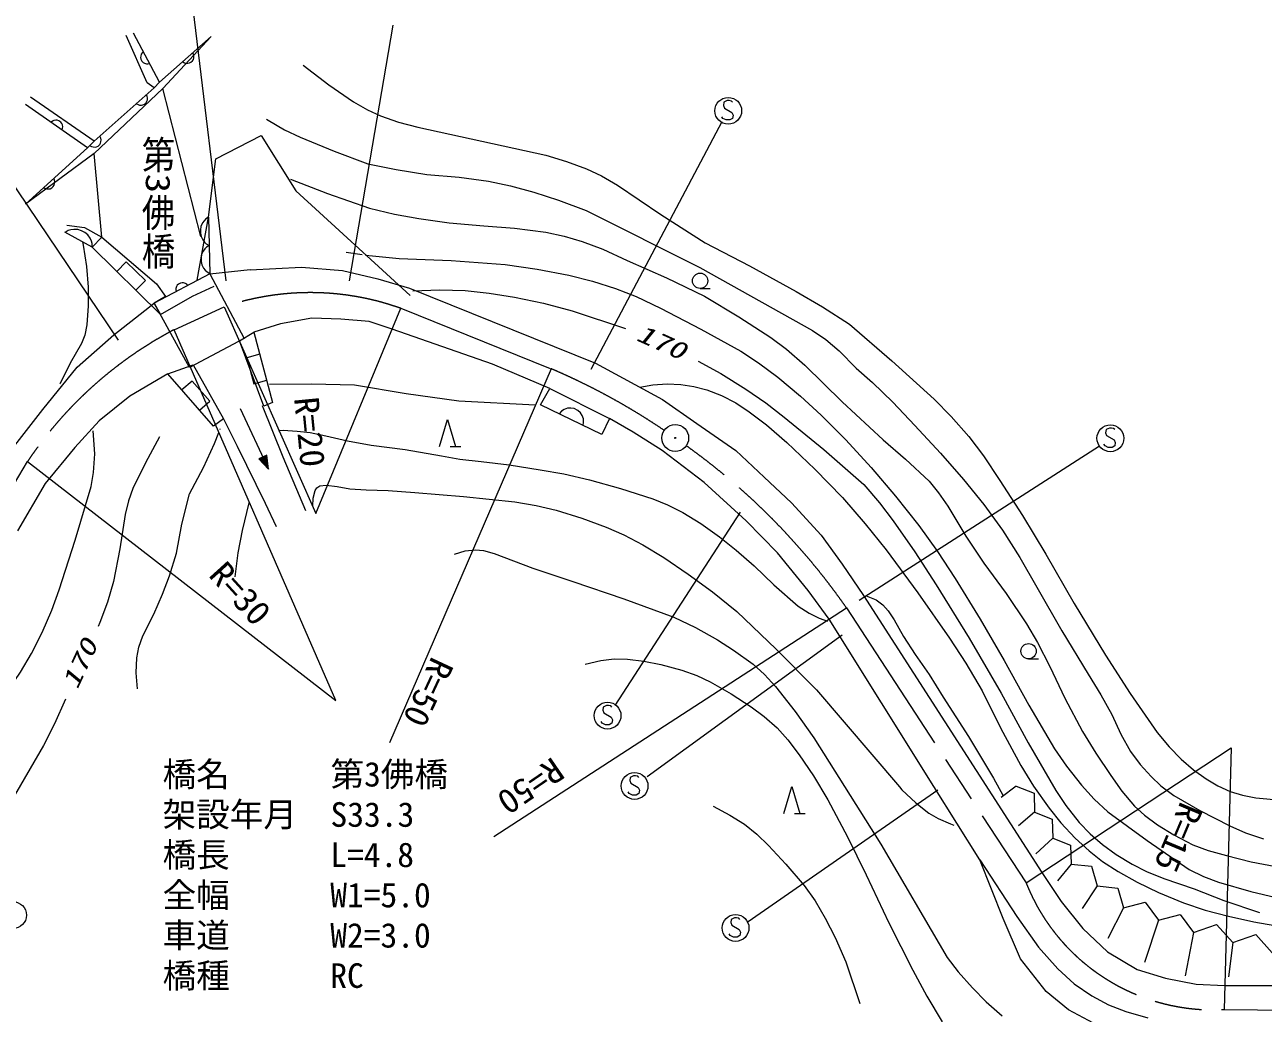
# Model space of a CAD drawing. Units: millimetres, scale not verified. Extents: x 40000 to 680000, y 20000 to 380000.
# Drawn here: x 101286 to 193492, y 265389 to 339030 of the extents above; entities that cross this region are included whole.
import ezdxf
from ezdxf.enums import TextEntityAlignment as Align

# ---------------------------------------------------------------- set-up
doc = ezdxf.new("R2010")
doc.units = ezdxf.units.MM
doc.header["$LTSCALE"] = 1000
doc.linetypes.add('CHAIN', pattern=[18.5, 12, -1.5, 3.5, -1.5])
for name, color, linetype, lineweight in [('M-BGD', 7, 'Continuous', 13), ('M-BGD-EXST', 7, 'Continuous', 13), ('M-BMK', 2, 'CHAIN', 13), ('M-BMK-SRVR', 3, 'Continuous', 13), ('M-STR-HTXT', 7, 'Continuous', 13), ('M-STR-STR1', 1, 'Continuous', 13)]:
    doc.layers.add(name, color=color, linetype=linetype, lineweight=lineweight)
doc.layers.add('M-BGD-HTXT', color=7, linetype='Continuous')
doc.styles.add('@ＭＳ ゴシック', font='')
doc.styles.add('ＭＳ ゴシック', font='')
doc.styles.get('@ＭＳ ゴシック').set_extended_font_data('@MS Gothic')
doc.styles.get('ＭＳ ゴシック').set_extended_font_data('MS Gothic')

msp = doc.modelspace()

# ---------------------------------------------------------------- linework, layer by layer
at = {"layer": 'M-BGD'}
for p, q in [((111317, 334760), (109371, 338408)), ((110389, 334710), (108828, 338239)), ((115162, 338157), (111317, 334760)), ((115162, 338157), (111558, 334269)), ((109920, 336698), (109914, 336582)), ((109914, 336582), (109936, 336457)), ((109961, 336833), (109920, 336698)), ((110021, 336933), (109961, 336833)), ((110108, 337025), (110021, 336933)), ((113856, 336816), (113805, 336932)), ((113838, 336449), (113872, 336560)), ((113879, 336702), (113856, 336816)), ((113872, 336560), (113879, 336702)), ((109936, 336457), (110011, 336316)), ((110011, 336316), (110103, 336229)), ((110103, 336229), (110203, 336169)), ((110203, 336169), (110338, 336128)), ((110338, 336128), (110454, 336122)), ((110454, 336122), (110579, 336143)), ((113063, 336261), (113174, 336199)), ((113174, 336199), (113285, 336165)), ((113285, 336165), (113426, 336158)), ((113426, 336158), (113541, 336181)), ((113541, 336181), (113657, 336231)), ((113657, 336231), (113775, 336339)), ((113775, 336339), (113838, 336449)), ((110919, 334329), (110389, 334710)), ((111317, 334760), (110919, 334329)), ((106463, 330350), (110919, 334329)), ((106464, 329441), (111558, 334269)), ((110401, 333695), (110351, 333811)), ((114404, 323265), (111558, 334269)), ((105968, 329870), (101343, 333097)), ((106463, 330350), (101709, 333624)), ((109609, 333141), (109719, 333078)), ((109719, 333078), (109830, 333044)), ((109830, 333044), (109972, 333037)), ((109972, 333037), (110086, 333060)), ((110086, 333060), (110202, 333111)), ((110202, 333111), (110321, 333218)), ((110321, 333218), (110383, 333328)), ((110383, 333328), (110417, 333439)), ((110424, 333581), (110401, 333695)), ((110417, 333439), (110424, 333581)), ((103347, 331845), (103246, 331770)), ((103454, 331893), (103347, 331845)), ((103593, 331918), (103454, 331893)), ((103709, 331910), (103593, 331918)), ((103830, 331874), (103709, 331910)), ((103962, 331782), (103830, 331874)), ((104037, 331681), (103962, 331782)), ((104085, 331574), (104037, 331681)), ((104066, 331197), (104102, 331319)), ((104110, 331435), (104085, 331574)), ((104102, 331319), (104110, 331435)), ((106463, 330350), (105968, 329870)), ((106866, 330097), (106928, 330207)), ((106947, 330574), (106896, 330690)), ((106928, 330207), (106962, 330319)), ((106969, 330460), (106947, 330574)), ((106962, 330319), (106969, 330460)), ((115503, 329029), (118898, 330787)), ((118898, 330787), (121461, 326654)), ((101343, 325674), (105968, 329870)), ((106464, 329441), (101343, 325674)), ((106154, 330020), (106264, 329958)), ((106264, 329958), (106376, 329924)), ((106376, 329924), (106517, 329916)), ((107035, 323199), (106464, 329441)), ((106517, 329916), (106631, 329939)), ((106631, 329939), (106747, 329990)), ((106747, 329990), (106866, 330097)), ((114965, 324693), (115503, 329029)), ((103492, 327454), (103441, 327569)), ((103514, 327339), (103492, 327454)), ((103507, 327198), (103514, 327339)), ((102699, 326899), (102809, 326837)), ((102809, 326837), (102921, 326803)), ((102921, 326803), (103062, 326796)), ((103062, 326796), (103176, 326818)), ((103176, 326818), (103292, 326869)), ((103292, 326869), (103411, 326976)), ((103411, 326976), (103473, 327086)), ((103473, 327086), (103507, 327198)), ((121461, 326654), (129972, 318870)), ((114123, 320003), (114965, 324693)), ((114965, 324693), (114758, 324562)), ((114965, 324693), (115070, 320463)), ((104520, 323694), (104289, 323558)), ((104428, 324090), (105732, 323924)), ((104707, 323750), (104520, 323694)), ((104934, 323783), (104707, 323750)), ((105243, 323773), (104934, 323783)), ((105507, 323681), (105243, 323773)), ((105750, 323550), (105507, 323681)), ((105732, 323924), (107035, 323199)), ((114394, 324007), (114358, 323754)), ((114358, 323754), (114365, 323502)), ((114514, 324262), (114394, 324007)), ((114636, 324433), (114514, 324262)), ((114758, 324562), (114636, 324433)), ((106310, 322460), (104257, 323575)), ((105970, 323378), (105750, 323550)), ((106147, 323125), (105970, 323378)), ((106243, 322916), (106147, 323125)), ((106298, 322728), (106243, 322916)), ((106310, 322460), (106298, 322728)), ((107035, 323199), (106310, 322460)), ((107035, 323199), (111095, 319718)), ((114365, 323502), (114413, 323251)), ((114413, 323251), (114545, 323002)), ((114545, 323002), (114675, 322837)), ((114675, 322837), (114804, 322714)), ((111389, 317452), (106310, 322460)), ((114446, 321907), (114410, 321654)), ((114566, 322162), (114446, 321907)), ((114688, 322333), (114566, 322162)), ((114810, 322462), (114688, 322333)), ((114804, 322714), (115017, 322593)), ((115017, 322593), (114810, 322462)), ((125225, 322085), (126397, 321916)), ((108839, 321370), (108137, 320658)), ((110263, 319966), (108839, 321370)), ((114410, 321654), (114416, 321402)), ((114416, 321402), (114465, 321151)), ((114465, 321151), (114597, 320903)), ((114597, 320903), (114727, 320738)), ((118056, 320781), (121899, 320978)), ((121899, 320978), (124953, 320731)), ((109561, 319254), (110263, 319966)), ((115070, 320463), (110918, 318291)), ((114727, 320738), (114856, 320615)), ((114856, 320615), (115069, 320494)), ((118056, 320781), (115073, 320457)), ((124953, 320731), (127564, 320091)), ((127564, 320091), (129928, 319401)), ((111095, 319718), (111757, 318775)), ((112538, 319387), (112531, 319270)), ((112531, 319270), (112551, 319145)), ((112580, 319522), (112538, 319387)), ((112641, 319621), (112580, 319522)), ((112728, 319712), (112641, 319621)), ((112870, 319786), (112728, 319712)), ((112995, 319807), (112870, 319786)), ((113111, 319800), (112995, 319807)), ((113246, 319757), (113111, 319800)), ((113346, 319697), (113246, 319757)), ((113437, 319609), (113346, 319697)), ((113783, 318808), (115395, 319564)), ((129928, 319401), (143780, 313811)), ((151569, 319385), (152319, 319385)), ((110223, 317747), (110937, 318317)), ((111757, 318775), (110918, 318291)), ((110918, 318291), (111389, 317452)), ((111389, 317452), (113783, 318808)), ((107908, 315924), (110223, 317747)), ((120329, 316761), (118352, 316121)), ((122663, 317159), (120329, 316761)), ((124827, 317102), (122663, 317159)), ((126933, 316931), (124827, 317102)), ((128641, 316362), (126933, 316931)), ((136099, 313743), (128641, 316362)), ((105198, 313510), (107908, 315924)), ((117609, 315665), (113543, 313486)), ((117268, 315481), (118352, 316121)), ((119091, 310604), (117268, 315481)), ((118352, 316121), (119731, 310899)), ((118786, 314477), (117819, 314222)), ((102637, 310357), (105198, 313510)), ((111947, 313018), (113819, 313707)), ((113819, 313707), (116085, 309668)), ((117819, 314222), (118330, 312288)), ((140369, 311921), (136099, 313743)), ((143780, 313811), (148756, 311101)), ((111947, 313018), (109113, 311352)), ((115347, 309126), (111947, 313018)), ((113742, 312483), (112989, 311825)), ((115058, 310976), (113742, 312483)), ((118330, 312288), (119297, 312543)), ((139686, 310726), (140369, 311921)), ((140369, 311921), (144810, 309701)), ((109113, 311352), (106836, 309530)), ((114305, 310319), (115058, 310976)), ((119731, 310899), (119091, 310604)), ((148756, 311101), (151317, 309328)), ((100371, 307451), (102637, 310357)), ((117334, 310439), (119428, 305927)), ((120526, 306809), (118991, 310647)), ((144241, 308505), (139686, 310726)), ((141242, 310234), (141064, 310054)), ((141437, 310361), (141242, 310234)), ((141704, 310454), (141437, 310361)), ((141937, 310474), (141704, 310454)), ((142188, 310441), (141937, 310474)), ((142475, 310300), (142188, 310441)), ((142656, 310123), (142475, 310300)), ((142783, 309928), (142656, 310123)), ((142875, 309660), (142783, 309928)), ((106836, 309530), (105014, 307537)), ((116085, 309668), (115347, 309126)), ((115826, 308883), (115843, 308928)), ((116074, 309675), (117098, 307628)), ((132163, 307622), (132763, 309622)), ((132763, 309622), (133363, 307622)), ((142862, 309177), (142896, 309428)), ((142896, 309428), (142875, 309660)), ((144810, 309701), (144241, 308505)), ((146575, 308676), (144810, 309701)), ((151317, 309328), (154224, 307308)), ((148738, 307310), (146575, 308676)), ((105014, 307537), (102793, 304862)), ((117098, 307628), (119196, 303381)), ((132963, 307622), (133763, 307622)), ((151870, 304918), (148738, 307310)), ((154224, 307308), (156342, 305337)), ((119297, 306968), (118716, 306699)), ((118716, 306699), (119428, 305927)), ((119259, 306907), (118788, 306688)), ((118788, 306688), (119377, 306036)), ((119222, 306845), (118859, 306677)), ((118859, 306677), (119327, 306144)), ((119184, 306784), (118930, 306666)), ((118930, 306666), (119276, 306253)), ((119147, 306722), (119001, 306655)), ((119001, 306655), (119226, 306362)), ((119109, 306661), (119073, 306644)), ((119073, 306644), (119158, 306507)), ((119158, 306507), (119109, 306661)), ((119226, 306362), (119147, 306722)), ((119276, 306253), (119184, 306784)), ((119327, 306144), (119222, 306845)), ((119377, 306036), (119259, 306907)), ((119428, 305927), (119297, 306968)), ((122215, 302818), (120526, 306809)), ((156342, 305337), (158362, 303416)), ((102793, 304862), (100754, 301332)), ((155001, 302072), (151870, 304918)), ((119196, 303381), (120014, 301641)), ((158362, 303416), (160579, 301002)), ((157335, 299681), (155001, 302072)), ((160579, 301002), (162155, 298835)), ((159613, 296891), (157335, 299681)), ((162155, 298835), (163732, 296519)), ((161173, 294752), (159613, 296891)), ((163732, 296519), (177012, 275884)), ((168956, 282288), (161173, 294752)), ((176023, 291792), (176773, 291792)), ((157796, 280273), (158396, 282273)), ((158396, 282273), (158996, 280273)), ((172405, 276820), (168956, 282288)), ((175102, 282303), (173984, 281465)), ((175102, 282303), (176427, 281788)), ((176427, 281788), (176461, 280366)), ((176461, 280366), (175269, 279342)), ((176461, 280366), (177787, 279851)), ((158596, 280273), (159396, 280273)), ((177787, 279851), (177821, 278429)), ((177821, 278429), (176554, 277274)), ((177821, 278429), (179147, 277914)), ((179147, 277914), (179181, 276492)), ((174129, 272436), (172405, 276820)), ((172405, 276820), (175149, 272601)), ((177012, 275884), (178440, 273717)), ((179181, 276492), (178175, 275263)), ((179181, 276492), (180699, 276334)), ((180699, 276334), (181137, 274871)), ((181137, 274871), (180019, 273195)), ((181137, 274871), (182655, 274713)), ((182655, 274713), (183092, 273251)), ((178440, 273717), (180066, 271697)), ((183092, 273251), (181919, 270960)), ((183092, 273251), (184699, 273656)), ((184699, 273656), (185691, 272329)), ((175410, 269431), (174129, 272436)), ((175149, 272601), (176756, 270311)), ((185691, 272329), (184657, 269172)), ((185691, 272329), (187297, 272734)), ((187297, 272734), (188289, 271407)), ((188289, 271407), (190008, 272008)), ((190008, 272008), (191223, 270652)), ((180066, 271697), (181889, 269973)), ((188289, 271407), (187675, 268166)), ((191223, 270652), (192941, 271253)), ((192941, 271253), (194157, 269898)), ((176756, 270311), (178202, 268704)), ((191223, 270652), (190916, 268110)), ((177331, 267017), (175410, 269431)), ((181889, 269973), (184106, 268643)), ((178202, 268704), (179408, 267579)), ((184106, 268643), (186224, 268002)), ((179408, 267579), (180733, 266696)), ((186224, 268002), (188490, 267559)), ((188490, 267559), (190608, 267460)), ((190608, 267460), (206754, 267411)), ((179006, 265638), (177331, 267017)), ((180733, 266696), (181979, 266013)), ((181223, 264455), (179006, 265638)), ((181979, 266013), (183264, 265531)), ((183264, 265531), (184911, 265049))]:
    msp.add_line(p, q, dxfattribs=at)
for points in [[(122023, 336024), (123922, 334558), (125757, 333282), (126798, 332686), (127783, 332238), (129107, 331779), (130544, 331393), (140083, 329315), (141615, 328854), (143117, 328294), (144217, 327774), (145428, 327074), (148653, 324886), (151942, 322782), (155233, 321078), (158731, 319148), (160690, 318021), (162682, 316725), (165841, 313997), (168990, 311137), (170256, 309854), (171573, 308351), (172658, 306911), (173889, 305086), (175564, 302482), (177297, 299595), (179418, 295904), (181739, 292075), (183590, 289221), (185608, 286313), (186497, 285229), (187383, 284319), (188293, 283534), (189247, 282844), (190112, 282328), (191021, 281911), (191949, 281626), (192931, 281443), (196984, 281062)], [(119283, 331991), (119401, 331910), (120612, 331209), (121783, 330660), (124318, 329601), (126840, 328673), (128931, 328240), (131226, 327880), (133617, 327676), (135817, 327375), (137450, 327025), (139186, 326548), (141020, 325963), (143079, 325191), (151557, 320938), (159946, 316255), (160936, 315572), (161927, 314738), (163189, 313454), (164400, 312381), (165910, 310912), (167552, 309163), (169470, 307124), (171180, 305152), (172691, 303286), (174089, 301380), (175371, 299351), (176648, 297132), (178506, 293871), (180462, 290642), (181412, 289111), (182211, 287640), (182887, 286190), (183615, 284886), (184330, 283919), (185145, 283017), (185881, 282334), (186834, 281603), (188771, 280497), (191010, 279347), (192182, 278838), (193510, 278394)], [(121068, 327515), (123818, 326461), (126957, 325373), (128802, 324930), (130634, 324596), (132878, 324284), (135466, 324039), (137755, 323872), (140074, 323581), (141447, 323287), (142793, 322894), (144327, 322303), (146148, 321474), (149062, 320188), (151886, 318810), (154462, 317269), (156821, 315742), (158004, 314850), (159372, 313678), (162148, 310947), (165192, 308099), (166863, 306670), (168610, 305027), (169324, 304162), (170001, 303177), (171350, 300938), (172692, 298914), (174352, 296660), (175879, 294401), (176694, 293007), (177603, 291227), (178730, 288859), (180032, 286379), (181020, 284758), (182151, 283109), (182977, 281943), (183909, 280813), (184646, 280143), (185619, 279434), (186825, 278691), (188242, 277947), (189396, 277519), (190746, 277141), (192605, 276668), (194419, 276313)], [(105582, 322865), (105635, 322613), (105878, 321032), (106005, 319493), (106014, 318093), (105910, 316683), (105748, 315900), (105511, 315273), (104663, 313822), (103923, 312310), (103908, 312269)], [(126667, 321877), (127171, 321804), (129163, 321624), (133032, 321456), (137057, 321168), (139435, 320820), (141799, 320367), (143549, 319932), (145264, 319392), (146797, 318777), (148606, 317923), (151622, 316364), (154591, 314706), (155915, 313852), (157359, 312779), (159048, 311365), (160586, 309943), (162418, 308096), (164312, 306034), (166121, 303914), (167858, 301719), (169235, 299794), (170548, 297785), (172416, 294750), (174199, 291660), (176040, 288335), (177954, 285093), (178840, 283801), (179957, 282381), (180908, 281348), (181934, 280394), (184840, 278270), (187973, 276108), (189051, 275579), (190167, 275158), (192576, 274458), (194983, 273883)], [(130179, 319218), (132179, 319280), (134083, 319225), (135874, 319039), (137752, 318734), (139906, 318279), (142035, 317724), (146016, 316392)], [(151431, 313976), (153108, 313051), (154980, 311892), (156458, 310864), (157818, 309798), (160772, 307392), (163767, 304788), (164930, 303411), (165942, 302062), (167549, 299767), (169143, 297301), (171588, 293322), (173976, 289233), (175983, 285544), (178042, 281991), (178805, 280863), (179798, 279607), (180617, 278750), (181522, 277960), (182537, 277217), (183734, 276483), (184805, 275940), (186081, 275425), (188352, 274647), (190571, 273781), (193219, 272896)], [(119518, 312243), (122625, 312286), (125826, 312204), (129678, 311553), (133602, 311004), (139298, 310716)], [(147069, 312032), (148056, 312202), (149121, 312281), (150121, 312225), (151097, 312070), (152069, 311823), (153160, 311417), (154224, 310860), (155231, 310204), (156507, 309219), (158013, 307903), (160101, 305918), (162157, 303817), (163860, 301853), (165408, 299915), (167784, 296697), (170142, 293324), (171361, 291465), (172578, 289397), (173930, 286653), (175442, 283835), (176396, 282302), (177547, 280665), (178426, 279573), (179489, 278430), (180522, 277482), (181522, 276704), (182696, 275940), (184096, 275160), (185707, 274377), (187553, 273609), (189172, 273072), (190912, 272610), (192792, 272189), (194925, 271826)], [(78824, 264857), (79616, 265656), (80536, 266429), (82804, 267788), (85179, 269336), (86300, 270247), (87468, 271343), (88693, 272661), (89839, 274052), (90993, 275619), (92208, 277455), (94067, 280610), (96121, 283885), (98518, 287212), (100974, 290800), (101786, 292179), (102590, 293756), (103300, 295411), (103844, 296931), (105050, 300643), (106231, 304630), (106409, 305678), (106507, 307076), (106382, 308774)], [(111323, 308332), (110266, 306403), (109340, 304492), (109005, 303552), (108764, 302540), (108376, 299991), (107891, 297544), (107437, 296008), (106876, 294502), (106746, 294191)], [(109676, 289545), (109588, 290744), (109633, 291872), (109784, 292662), (110073, 293506), (110892, 295110), (111536, 296601), (112055, 297964), (112576, 299655), (112992, 301835), (113556, 304095), (114589, 306044), (115421, 307846), (115738, 308658)], [(120184, 308806), (120537, 308828), (121561, 308763), (122538, 308650), (123689, 308404), (125312, 308021), (127085, 307710), (129596, 307376), (132320, 306908), (133673, 306659), (135263, 306483), (137356, 306246), (139649, 305881), (141422, 305569), (143343, 305116), (145635, 304487), (148038, 303720), (149150, 303270), (150269, 302704), (151632, 301862), (153005, 300888), (154260, 299895), (155581, 298712), (157054, 297298), (158870, 295728), (159675, 295205), (160428, 294833), (161048, 294591)], [(122723, 303154), (122764, 303755), (122915, 304338), (123024, 304537), (123258, 304686), (123737, 304721), (124534, 304623), (125493, 304452), (126692, 304371), (128345, 304335), (130339, 304180), (133954, 303897), (137785, 303488), (139364, 303225), (140852, 302875), (142761, 302274), (144576, 301595), (145882, 301019), (147301, 300277), (148861, 299338), (150682, 298104), (152494, 296778), (154299, 295320), (157232, 292508), (160230, 289475), (166415, 282245), (166592, 282023)], [(116961, 297901), (117183, 299687), (117488, 301341), (117996, 303419)], [(133288, 299600), (134065, 299832), (134851, 299923), (135443, 299852), (136228, 299638), (139113, 298555), (142086, 297551), (145877, 296274), (149604, 294902), (151225, 294118), (152863, 293203), (154058, 292449), (155515, 291386), (156370, 290622), (157181, 289739), (158637, 287870), (160023, 285913), (165027, 277979), (169962, 269540), (170779, 268471), (171843, 267272), (172863, 266237), (174061, 265198)], [(163925, 296497), (164665, 296176), (165180, 295810), (165571, 295371), (166012, 294688), (166703, 293460), (167587, 292117), (168619, 290630), (169668, 288927), (171561, 285997), (173411, 282914), (174096, 281633)], [(143008, 291393), (144181, 291667), (145173, 291784), (146171, 291762), (147372, 291610), (148654, 291364), (150201, 290949), (151327, 290542), (152306, 290080), (153870, 289189), (155368, 288212), (156339, 287502), (157310, 286653), (158108, 285760), (158952, 284638), (160012, 283074), (161083, 281299), (162546, 278531), (163925, 275706), (165626, 272115), (167406, 268599), (168452, 266664), (169600, 264761)], [(104319, 288781), (103512, 286952), (102692, 285336), (97785, 276937), (95655, 274186)], [(166592, 282023), (167616, 281065), (168608, 280300), (169299, 279894), (170200, 279498), (170449, 279405)], [(152532, 280806), (153780, 280158), (154862, 279481), (155787, 278724), (156649, 277883), (157960, 276502), (159324, 274905), (160124, 273756), (160882, 272478), (161611, 271044), (162407, 269209), (163459, 266103)]]:
    msp.add_lwpolyline(points, dxfattribs=at)
for centre in [(151569, 319955), (176023, 292362)]:
    msp.add_circle(centre, 570, dxfattribs=at)
at = {"layer": 'M-BGD-EXST'}
for p, q in [((113699, 341098), (116254, 319957)), ((128683, 339007), (125430, 319957)), ((95462, 334477), (108239, 315543)), ((153337, 333258), (153297, 333018)), ((153297, 333018), (153377, 332818)), ((153577, 333378), (153337, 333258)), ((153737, 333378), (153577, 333378)), ((153897, 333338), (153737, 333378)), ((153977, 333258), (153897, 333338)), ((153257, 332058), (153177, 332178)), ((153497, 331938), (153257, 332058)), ((153377, 332818), (153937, 332498)), ((153977, 332058), (153777, 331938)), ((153937, 332498), (154017, 332298)), ((154017, 332298), (153977, 332058)), ((153192, 331805), (143435, 313336)), ((153777, 331938), (153497, 331938)), ((182035, 308985), (181795, 308865)), ((182195, 308985), (182035, 308985)), ((182355, 308945), (182195, 308985)), ((182435, 308865), (182355, 308945)), ((181795, 308865), (181755, 308625)), ((181755, 308625), (181835, 308425)), ((181835, 308425), (182395, 308105)), ((182395, 308105), (182475, 307905)), ((181302, 307645), (163414, 296145)), ((181715, 307665), (181635, 307785)), ((181955, 307545), (181715, 307665)), ((182235, 307545), (181955, 307545)), ((182435, 307665), (182235, 307545)), ((182475, 307905), (182435, 307665)), ((145246, 288325), (154585, 302714)), ((147617, 283019), (162136, 293590)), ((144354, 288202), (144314, 287962)), ((144314, 287962), (144394, 287762)), ((144594, 288322), (144354, 288202)), ((144394, 287762), (144954, 287442)), ((144754, 288322), (144594, 288322)), ((144914, 288282), (144754, 288322)), ((144994, 288202), (144914, 288282)), ((144274, 287002), (144194, 287122)), ((144514, 286882), (144274, 287002)), ((144794, 286882), (144514, 286882)), ((144994, 287002), (144794, 286882)), ((144954, 287442), (145034, 287242)), ((145034, 287242), (144994, 287002)), ((146607, 283082), (146367, 282962)), ((146767, 283082), (146607, 283082)), ((146927, 283042), (146767, 283082)), ((146367, 282962), (146327, 282722)), ((146327, 282722), (146407, 282522)), ((146407, 282522), (146967, 282202)), ((147007, 282962), (146927, 283042)), ((146967, 282202), (147047, 282002)), ((146287, 281762), (146207, 281882)), ((146527, 281642), (146287, 281762)), ((146807, 281642), (146527, 281642)), ((147007, 281762), (146807, 281642)), ((147047, 282002), (147007, 281762)), ((155156, 272221), (169259, 282036)), ((153884, 272384), (153844, 272144)), ((153844, 272144), (153924, 271944)), ((154124, 272504), (153884, 272384)), ((154284, 272504), (154124, 272504)), ((154444, 272464), (154284, 272504)), ((154524, 272384), (154444, 272464)), ((153804, 271184), (153724, 271304)), ((154044, 271064), (153804, 271184)), ((153924, 271944), (154484, 271624)), ((154524, 271184), (154324, 271064)), ((154484, 271624), (154564, 271424)), ((154564, 271424), (154524, 271184)), ((154324, 271064), (154044, 271064))]:
    msp.add_line(p, q, dxfattribs=at)
for centre in [(153657, 332618), (182115, 308225), (144674, 287562), (146687, 282322), (100417, 272697), (154204, 271744)]:
    msp.add_circle(centre, 1000, dxfattribs=at)
at = {"layer": 'M-BMK'}
for p, q in [((112398, 316313), (116137, 318017)), ((129275, 317907), (140489, 313399)), ((93694, 293199), (101501, 306502)), ((162462, 295589), (175839, 275098)), ((190581, 265666), (206714, 265514))]:
    msp.add_line(p, q, dxfattribs=at)
for centre, radius, start, end in [((122548, 299072), 20000, 70.34444, 108.69666), ((126412, 289787), 30000, 117.84814, 146.13934), ((120851, 267417), 50000, 55.88652, 66.87364), ((121434, 267012), 50000, 34.85849, 54.40826), ((189776, 280644), 15000, 201.70081, 273.07709)]:
    msp.add_arc(centre, radius, start, end, dxfattribs=at)
at = {"layer": 'M-BMK-SRVR'}
for radius in [1000, 40]:
    msp.add_circle((149715, 308245), radius, dxfattribs=at)
at = {"layer": 'M-STR-HTXT'}
for p, q in [((116137, 318017), (122953, 302625)), ((122953, 302625), (129275, 317907)), ((124437, 288691), (112398, 316313)), ((140489, 313399), (128450, 285544)), ((101501, 306502), (124437, 288691)), ((136209, 278545), (162462, 295589)), ((175839, 275098), (191101, 285161)), ((191101, 285161), (190581, 265666))]:
    msp.add_line(p, q, dxfattribs=at)
at = {"layer": 'M-STR-STR1'}
for p, q in [((115070, 320463), (117609, 315665)), ((113543, 313486), (110918, 318291))]:
    msp.add_line(p, q, dxfattribs=at)

# ---------------------------------------------------------------- texts
at = {"layer": 'M-BGD', "style": 'ＭＳ ゴシック', "oblique": 15, "width": 1.4}
for rotation, p in [(335.9, (146545, 315202)), (65.1, (105550, 289277))]:
    msp.add_text('170', height=1320, rotation=rotation, dxfattribs=at).set_placement(p, align=Align.BOTTOM_LEFT)
at = {"layer": 'M-BGD-HTXT', "style": '@ＭＳ ゴシック', "width": 1.15}
msp.add_text('第3佛橋', height=1833, rotation=270, dxfattribs=at).set_placement((111214, 330801), align=Align.MIDDLE_LEFT)
at = {"layer": 'M-STR-HTXT', "style": 'ＭＳ ゴシック', "width": 1.05}
for s, rotation, p in [('R=20', 275.6, (120788, 311160)), ('R=30', 312.2, (114493, 297618)), ('R=50', 245, (131110, 292285)), ('R=50', 214.4, (140283, 284994)), ('R=15', 247.2, (186850, 281463))]:
    msp.add_text(s, height=1833, rotation=rotation, dxfattribs=at).set_placement(p, align=Align.BOTTOM_LEFT)
at = {"layer": 'M-STR-HTXT', "style": 'ＭＳ ゴシック'}
for s, p in [('橋名\u3000\u3000\u3000第3佛橋', (111549, 281729)), ('架設年月\u3000S33.3', (111549, 278729)), ('橋長      L=4.8', (111549, 275729)), ('全幅      W1=5.0', (111549, 272729)), ('車道      W2=3.0', (111549, 269729)), ('橋種      RC', (111549, 266729))]:
    msp.add_text(s, height=1833, dxfattribs=at).set_placement(p, align=Align.BOTTOM_LEFT)

doc.saveas('drawing.dxf')
